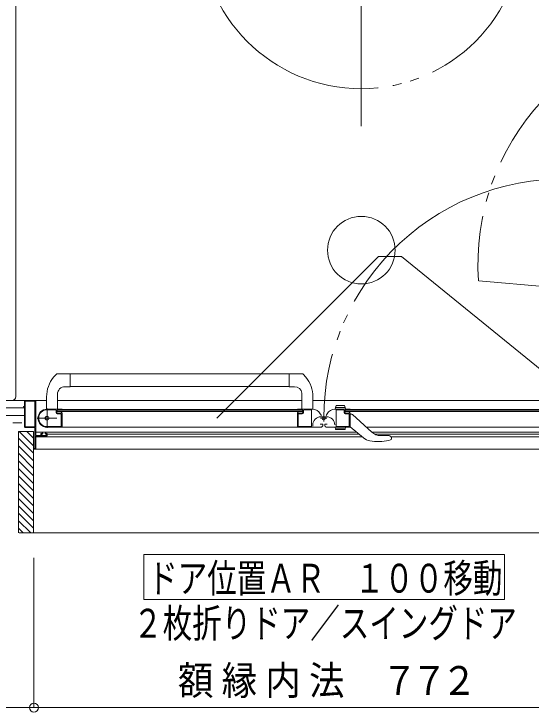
# Model space of a CAD drawing. Units: millimetres on the paper. Extents: x -305 to 305, y -152 to 152.
# Drawn here: x -204.06 to -169.64, y 16.82 to 63.3 of the extents above; entities that cross this region are included whole.
import ezdxf
from ezdxf.enums import TextEntityAlignment as Align

# ---------------------------------------------------------------- set-up
doc = ezdxf.new("R2010")
doc.units = ezdxf.units.MM
doc.linetypes.add('LONG_CHAIN', pattern=[21, 18, -1, 1, -1])
doc.linetypes.add('LONG_DOUBLE_CHAIN', pattern=[21.8, 18, -1, 0.6, -0.6, 0.6, -1])
doc.layers.add('0-0_0', color=7, linetype='Continuous', lineweight=9)
doc.layers.add('0-1_VIEW0001', color=7, linetype='Continuous', lineweight=9)
doc.styles.add('ＭＳ ゴシック', font='')
doc.styles.get('ＭＳ ゴシック').set_extended_font_data('MS Gothic')

# ---------------------------------------------------------------- blocks, each defined once
blk = doc.blocks.new('_ORIGIN')
at = {"layer": '0-0_0'}
blk.add_line((0, 0), (-1, 0), dxfattribs=at)
blk.add_circle((0, 0), 0.5, dxfattribs=at)

msp = doc.modelspace()

# ---------------------------------------------------------------- linework, layer by layer
at = {"layer": '0-1_VIEW0001'}
for p, q in [((-203.934, 102.324), (-203.934, 37.823)), ((-201.422, 39.112), (-201.238, 39.311)), ((-200.309, 39.338), (-201.169, 39.338)), ((-200.309, 39.338), (-184.874, 39.338)), ((-200.309, 38.483), (-200.309, 39.338)), ((-185.735, 38.483), (-185.735, 39.338)), ((-184.622, 39.113), (-184.805, 39.311)), ((-200.309, 38.483), (-200.664, 38.483)), ((-200.309, 38.488), (-185.735, 38.488)), ((-185.735, 38.483), (-185.38, 38.483)), ((-201.884, 37.816), (-201.887, 36.998)), ((-201.164, 37.983), (-201.164, 36.988)), ((-184.885, 38.052), (-184.885, 36.998)), ((-184.159, 37.816), (-184.157, 36.998)), ((-203.309, 37.573), (-244.434, 37.573)), ((-203.359, 37.523), (-203.359, 37.188)), ((-203.314, 37.513), (-203.314, 35.833)), ((-203.311, 37.573), (-201.885, 37.573)), ((-202.674, 37.528), (-203.299, 37.528)), ((-202.659, 35.833), (-202.659, 37.513)), ((-202.609, 35.253), (-202.609, 37.548)), ((-201.159, 37.573), (-184.885, 37.573)), ((-157.434, 37.573), (-184.159, 37.573)), ((-184.159, 37.573), (-163.559, 37.573)), ((-182.684, 36.988), (-182.632, 37.183)), ((-182.559, 37.238), (-182.108, 37.238)), ((-181.984, 36.988), (-182.036, 37.183)), ((-203.359, 37.073), (-243.434, 37.073)), ((-203.434, 37.163), (-203.434, 37.143)), ((-203.374, 37.173), (-203.424, 37.173)), ((-203.424, 37.133), (-203.374, 37.133)), ((-203.359, 37.118), (-203.359, 35.823)), ((-200.874, 36.988), (-201.859, 36.988)), ((-201.329, 36.943), (-201.859, 36.943)), ((-201.254, 36.753), (-201.254, 36.868)), ((-201.209, 36.773), (-201.209, 36.898)), ((-201.184, 36.823), (-201.184, 36.923)), ((-184.859, 36.923), (-201.184, 36.923)), ((-184.859, 36.823), (-201.184, 36.823)), ((-200.934, 36.723), (-201.159, 36.723)), ((-200.888, 36.763), (-200.894, 36.763)), ((-200.881, 36.925), (-200.867, 36.934)), ((-200.867, 36.752), (-200.881, 36.761)), ((-185.184, 36.973), (-200.859, 36.973)), ((-200.859, 36.947), (-200.859, 36.973)), ((-200.859, 35.798), (-200.859, 36.74)), ((-185.184, 36.973), (-185.184, 36.947)), ((-185.184, 35.788), (-185.184, 36.74)), ((-185.177, 36.934), (-185.163, 36.925)), ((-185.163, 36.761), (-185.177, 36.752)), ((-185.169, 36.988), (-184.183, 36.988)), ((-185.149, 36.763), (-185.155, 36.763)), ((-184.884, 36.723), (-185.109, 36.723)), ((-184.859, 36.923), (-184.859, 36.823)), ((-184.834, 36.898), (-184.834, 36.773)), ((-184.794, 36.868), (-184.794, 36.753)), ((-184.269, 36.943), (-184.719, 36.943)), ((-184.254, 35.848), (-184.254, 36.928)), ((-181.699, 36.988), (-182.686, 36.988)), ((-182.01, 37.088), (-182.657, 37.088)), ((-182.614, 35.848), (-182.614, 36.928)), ((-182.599, 36.943), (-182.149, 36.943)), ((-182.074, 36.868), (-182.074, 36.753)), ((-182.034, 36.898), (-182.034, 36.773)), ((-182.009, 36.923), (-165.684, 36.923)), ((-182.009, 36.923), (-182.009, 36.823)), ((-182.009, 36.823), (-165.684, 36.823)), ((-181.984, 36.723), (-181.759, 36.723)), ((-181.719, 36.763), (-181.713, 36.763)), ((-181.692, 36.934), (-181.706, 36.925)), ((-181.706, 36.761), (-181.692, 36.752)), ((-181.684, 36.973), (-166.009, 36.973)), ((-181.684, 36.973), (-181.684, 36.947)), ((-181.684, 36.74), (-181.684, 35.798)), ((-203.359, 36.573), (-243.434, 36.573)), ((-243.434, 36.573), (-203.359, 36.573)), ((-200.919, 36.678), (-201.179, 36.678)), ((-200.909, 35.848), (-200.909, 36.668)), ((-185.134, 36.663), (-185.134, 35.848)), ((-184.869, 36.678), (-185.119, 36.678)), ((-183.588, 36.558), (-183.663, 36.688)), ((-183.624, 36.482), (-183.244, 36.482)), ((-183.28, 36.558), (-183.205, 36.688)), ((-181.999, 36.678), (-181.749, 36.678)), ((-181.734, 36.663), (-181.734, 35.848)), ((-181.684, 36.663), (-181.593, 36.663)), ((-181.522, 36.634), (-180.234, 35.456)), ((-203.299, 35.818), (-202.674, 35.818)), ((-201.933, 35.838), (-200.919, 35.838)), ((-201.86, 35.788), (-185.184, 35.788)), ((-185.215, 35.788), (-183.645, 35.788)), ((-185.124, 35.838), (-184.264, 35.838)), ((-184.164, 35.862), (-184.164, 35.942)), ((-183.519, 35.993), (-183.669, 35.993)), ((-183.494, 35.938), (-183.494, 35.968)), ((-183.374, 35.938), (-183.374, 35.968)), ((-183.349, 35.993), (-183.199, 35.993)), ((-181.654, 35.788), (-183.224, 35.788)), ((-181.744, 35.838), (-182.604, 35.838)), ((-181.984, 35.788), (-182.017, 35.664)), ((-180.789, 35.075), (-181.684, 35.813)), ((-165.009, 35.788), (-180.598, 35.788)), ((-203.759, 28.748), (-203.759, 35.498)), ((-202.76, 35.498), (-203.759, 35.498)), ((-202.759, 34.548), (-203.709, 35.498)), ((-203.309, 35.773), (-202.674, 35.773)), ((-202.759, 35.048), (-203.209, 35.498)), ((-202.759, 28.748), (-202.759, 35.498)), ((-202.659, 35.758), (-202.659, 34.388)), ((-181.264, 35.467), (-202.609, 35.467)), ((-202.259, 35.338), (-202.259, 35.253)), ((-202.214, 35.253), (-202.214, 35.323)), ((-202.154, 35.388), (-202.209, 35.388)), ((-202.199, 35.338), (-202.154, 35.338)), ((-202.139, 35.353), (-202.139, 35.373)), ((-201.989, 35.373), (-201.989, 35.353)), ((-201.909, 35.388), (-201.974, 35.388)), ((-201.974, 35.338), (-201.929, 35.338)), ((-201.914, 35.323), (-201.914, 35.253)), ((-201.859, 35.238), (-201.859, 35.338)), ((-181.094, 35.327), (-201.859, 35.327)), ((-182.01, 35.688), (-182.657, 35.688)), ((-182.617, 35.638), (-182.051, 35.638)), ((-164.259, 35.467), (-180.246, 35.467)), ((-165.009, 35.327), (-180.049, 35.327)), ((-202.759, 34.048), (-203.759, 35.048)), ((-202.609, 34.338), (-202.609, 35.173)), ((-180.88, 35.15), (-202.609, 35.15)), ((-202.274, 35.238), (-202.594, 35.238)), ((-202.594, 35.188), (-201.909, 35.188)), ((-201.929, 35.238), (-202.199, 35.238)), ((-179.651, 35.229), (-179.131, 35.229)), ((-179.098, 34.895), (-178.982, 34.939)), ((-178.948, 34.967), (-178.982, 34.939)), ((-178.97, 35.168), (-178.968, 35.166)), ((-178.948, 34.967), (-178.947, 34.967)), ((-164.259, 35.15), (-178.934, 35.15)), ((-178.934, 35.091), (-178.934, 35.009)), ((-202.759, 33.548), (-203.759, 34.548)), ((-202.759, 33.048), (-203.759, 34.048)), ((-202.674, 34.373), (-202.744, 34.373)), ((-202.744, 34.323), (-202.624, 34.323)), ((-164.259, 34.323), (-202.609, 34.323)), ((-202.759, 32.548), (-203.759, 33.548)), ((-202.759, 32.048), (-203.759, 33.048)), ((-202.759, 31.548), (-203.759, 32.548)), ((-202.759, 31.048), (-203.759, 32.048)), ((-202.759, 30.548), (-203.759, 31.548)), ((-202.759, 30.048), (-203.759, 31.048)), ((-202.759, 29.553), (-203.759, 30.553)), ((-202.759, 29.058), (-203.759, 30.058)), ((-202.944, 28.748), (-203.759, 29.563)), ((-203.439, 28.748), (-203.759, 29.068)), ((-203.708, 28.748), (-163.109, 28.748)), ((-202.734, 27.084), (-202.734, 17.125)), ((-202.734, 27.084), (-202.734, 17.125)), ((-195.409, 24.318), (-195.409, 27.318)), ((-195.409, 27.318), (-171.409, 27.318)), ((-171.409, 24.318), (-171.409, 27.318)), ((-195.409, 24.318), (-171.409, 24.318)), ((-242.834, 17.125), (-203.334, 17.125)), ((-202.134, 17.125), (-164.734, 17.125))]:
    msp.add_line(p, q, dxfattribs=at)
at = {"layer": '0-1_VIEW0001', "linetype": 'LONG_CHAIN'}
for p, q in [((-180.934, 55.823), (-180.934, 84.323)), ((-180.934, 55.823), (-180.934, 84.323)), ((-201.859, 37.038), (-201.859, 35.738)), ((-201.209, 36.388), (-202.509, 36.388)), ((-183.647, 36.388), (-183.222, 36.388)), ((-183.434, 36.176), (-183.434, 36.567))]:
    msp.add_line(p, q, dxfattribs=at)
at = {"layer": '0-1_VIEW0001', "linetype": 'LONG_DOUBLE_CHAIN'}
for p, q in [((-190.556, 36.388), (-179.796, 47.148)), ((-179.796, 47.148), (-178.27, 47.148)), ((-165.009, 36.388), (-178.27, 47.148)), ((-173.114, 45.536), (-157.249, 44.148))]:
    msp.add_line(p, q, dxfattribs=at)
msp.add_lwpolyline([(-244.934, 104.073), (-244.934, 36.073), (-203.359, 36.073)], dxfattribs=at)
at = {"layer": '0-1_VIEW0001'}
for points in [[(-181.984, 35.788), (-182.684, 35.788), (-182.65, 35.664)], [(-179.07, 35.221), (-179.074, 35.222), (-179.078, 35.223), (-179.082, 35.224), (-179.087, 35.225), (-179.091, 35.226), (-179.095, 35.226), (-179.1, 35.227), (-179.104, 35.227), (-179.108, 35.228), (-179.113, 35.228), (-179.115, 35.229), (-179.117, 35.229), (-179.119, 35.229), (-179.121, 35.229), (-179.123, 35.229), (-179.126, 35.229), (-179.128, 35.229), (-179.13, 35.229), (-179.132, 35.229), (-179.134, 35.229)], [(-178.97, 35.168), (-178.971, 35.169), (-178.972, 35.17), (-178.973, 35.17), (-178.974, 35.171), (-178.975, 35.172), (-178.977, 35.173), (-178.978, 35.175), (-178.979, 35.176), (-178.981, 35.177), (-178.982, 35.178), (-178.984, 35.179), (-178.985, 35.18), (-178.986, 35.181), (-178.988, 35.182), (-178.989, 35.183), (-178.991, 35.184), (-178.992, 35.185), (-178.994, 35.186), (-178.996, 35.187), (-178.999, 35.189), (-179.002, 35.191), (-179.005, 35.193), (-179.008, 35.195), (-179.012, 35.197), (-179.015, 35.199), (-179.019, 35.201), (-179.023, 35.203), (-179.026, 35.205), (-179.03, 35.207), (-179.034, 35.208), (-179.038, 35.21), (-179.041, 35.212), (-179.045, 35.213), (-179.049, 35.214), (-179.053, 35.216), (-179.057, 35.217), (-179.061, 35.219), (-179.066, 35.22), (-179.07, 35.221)], [(-178.934, 35.009), (-178.934, 35.007), (-178.935, 35.005), (-178.935, 35.003), (-178.935, 35), (-178.936, 34.998), (-178.936, 34.996), (-178.936, 34.994), (-178.937, 34.991), (-178.937, 34.989), (-178.938, 34.987), (-178.938, 34.985), (-178.939, 34.983), (-178.94, 34.98), (-178.94, 34.978), (-178.941, 34.976), (-178.942, 34.974), (-178.943, 34.972), (-178.945, 34.97), (-178.946, 34.968), (-178.947, 34.967)]]:
    msp.add_lwpolyline(points, dxfattribs=at)
at = {"layer": '0-1_VIEW0001', "linetype": 'LONG_DOUBLE_CHAIN'}
msp.add_circle((-180.934, 47.573), 2.25, dxfattribs=at)
at = {"layer": '0-1_VIEW0001'}
for centre, radius in [((-201.859, 36.388), 0.125), ((-183.434, 36.388), 0.113)]:
    msp.add_circle(centre, radius, dxfattribs=at)
at = {"layer": '0-1_VIEW0001', "linetype": 'LONG_DOUBLE_CHAIN'}
for centre, radius, start, end in [((-180.934, 69.073), 10.75, 180, 0), ((-180.934, 69.073), 10.75, 180, 0), ((-157.249, 46.648), 15.925, 90, 183.9973), ((-167.509, 36.388), 15.925, 86.0027, 180)]:
    msp.add_arc(centre, radius, start, end, dxfattribs=at)
at = {"layer": '0-1_VIEW0001'}
for centre, radius, start, end in [((-199.814, 37.808), 2.07, 140.9758, 179.8), ((-201.169, 39.238), 0.1, 90, 133.4724), ((-184.874, 39.238), 0.1, 46.5276, 90), ((-186.229, 37.808), 2.07, 0.2, 39.0581), ((-200.664, 37.983), 0.5, 90, 180), ((-185.38, 37.983), 0.5, 7.9556, 90), ((-204.184, 37.823), 0.25, 270, 0), ((-203.374, 37.188), 0.015, 270, 0), ((-203.309, 37.523), 0.05, 90, 180), ((-203.299, 37.513), 0.015, 90, 180), ((-202.674, 37.513), 0.015, 0, 90), ((-202.634, 37.548), 0.025, 0, 90), ((-182.559, 37.163), 0.075, 90, 165), ((-182.108, 37.163), 0.075, 15, 90), ((-203.424, 37.163), 0.01, 90, 180), ((-203.424, 37.143), 0.01, 180, 270), ((-203.374, 37.118), 0.015, 0, 90), ((-201.859, 36.388), 0.6, 90, 270), ((-201.859, 36.388), 0.555, 90, 262.2329), ((-201.329, 36.868), 0.075, 0, 90), ((-201.179, 36.753), 0.075, 180, 270), ((-201.184, 36.898), 0.025, 90, 180), ((-201.159, 36.773), 0.05, 180, 270), ((-200.934, 36.748), 0.025, 270, 0), ((-200.894, 36.748), 0.015, 90, 180), ((-200.888, 36.938), 0.015, 270, 300.9638), ((-200.888, 36.748), 0.015, 59.0362, 90), ((-200.874, 36.973), 0.015, 0, 90), ((-200.874, 36.947), 0.015, 300.9638, 0), ((-200.874, 36.74), 0.015, 0, 59.0362), ((-185.169, 36.973), 0.015, 90, 180), ((-185.169, 36.947), 0.015, 180, 239.0362), ((-185.169, 36.74), 0.015, 120.9638, 180), ((-185.155, 36.938), 0.015, 239.0362, 270), ((-185.155, 36.748), 0.015, 90, 120.9638), ((-185.149, 36.748), 0.015, 0, 90), ((-185.109, 36.748), 0.025, 180, 270), ((-184.884, 36.773), 0.05, 270, 0), ((-184.869, 36.753), 0.075, 270, 0), ((-184.859, 36.898), 0.025, 0, 90), ((-184.719, 36.868), 0.075, 90, 180), ((-184.269, 36.928), 0.015, 0, 90), ((-184.183, 36.388), 0.6, 30, 90), ((-182.686, 36.388), 0.6, 90, 150), ((-182.599, 36.928), 0.015, 90, 180), ((-182.149, 36.868), 0.075, 0, 90), ((-181.999, 36.753), 0.075, 180, 270), ((-182.009, 36.898), 0.025, 90, 180), ((-181.984, 36.773), 0.05, 180, 270), ((-181.759, 36.748), 0.025, 270, 0), ((-181.719, 36.748), 0.015, 90, 180), ((-181.713, 36.938), 0.015, 270, 300.9638), ((-181.713, 36.748), 0.015, 59.0362, 90), ((-181.699, 36.973), 0.015, 0, 90), ((-181.699, 36.947), 0.015, 300.9638, 0), ((-181.699, 36.74), 0.015, 0, 59.0362), ((-200.919, 36.668), 0.01, 0, 90), ((-185.119, 36.663), 0.015, 90, 180), ((-183.624, 35.942), 0.54, 90, 180), ((-183.244, 35.942), 0.54, 0, 90), ((-181.749, 36.663), 0.015, 0, 90), ((-181.593, 36.563), 0.1, 47.5638, 90), ((-203.309, 35.823), 0.05, 180, 270), ((-203.299, 35.833), 0.015, 180, 270), ((-202.674, 35.833), 0.015, 270, 0), ((-201.933, 35.848), 0.01, 262.2329, 270), ((-200.919, 35.848), 0.01, 270, 0), ((-200.869, 35.798), 0.01, 270, 0), ((-185.174, 35.798), 0.01, 180, 270), ((-185.124, 35.848), 0.01, 180, 270), ((-184.264, 35.848), 0.01, 270, 0), ((-183.644, 35.938), 0.15, 270, 0), ((-183.519, 35.968), 0.025, 0, 90), ((-183.349, 35.968), 0.025, 90, 180), ((-183.224, 35.938), 0.15, 180, 270), ((-182.604, 35.848), 0.01, 180, 270), ((-181.744, 35.848), 0.01, 270, 0), ((-181.694, 35.798), 0.01, 270, 0), ((-202.674, 35.758), 0.015, 0, 90), ((-202.209, 35.338), 0.05, 90, 180), ((-202.199, 35.323), 0.015, 90, 180), ((-202.154, 35.373), 0.015, 0, 90), ((-202.154, 35.353), 0.015, 270, 0), ((-201.974, 35.373), 0.015, 90, 180), ((-201.974, 35.353), 0.015, 180, 270), ((-201.929, 35.323), 0.015, 0, 90), ((-201.909, 35.338), 0.05, 0, 90), ((-182.617, 35.673), 0.035, 195, 270), ((-182.051, 35.673), 0.035, 270, 345), ((-179.651, 36.094), 0.865, 227.5638, 270), ((-202.594, 35.253), 0.015, 180, 270), ((-202.594, 35.173), 0.015, 90, 180), ((-202.274, 35.253), 0.015, 270, 0), ((-202.199, 35.253), 0.015, 180, 270), ((-201.929, 35.253), 0.015, 270, 0), ((-201.909, 35.238), 0.05, 270, 0), ((-180.216, 35.769), 0.9, 230.5, 260.7116), ((-179.769, 38.503), 3.67, 260.7116, 280.5453), ((-179.034, 35.091), 0.1, 0, 48.1897), ((-202.744, 34.358), 0.015, 90, 180), ((-202.744, 34.338), 0.015, 180, 270), ((-202.674, 34.388), 0.015, 270, 0), ((-202.624, 34.338), 0.015, 270, 0)]:
    msp.add_arc(centre, radius, start, end, dxfattribs=at)

# ---------------------------------------------------------------- block references
at = {"layer": '0-1_VIEW0001', "xscale": 0.6, "yscale": 0.6}
msp.add_blockref('_ORIGIN', (-202.734, 17.125), dxfattribs=at)
at = {"layer": '0-1_VIEW0001', "xscale": 0.6, "yscale": 0.6, "rotation": 180}
msp.add_blockref('_ORIGIN', (-202.734, 17.125), dxfattribs=at)

# ---------------------------------------------------------------- texts
at = {"layer": '0-1_VIEW0001', "style": 'ＭＳ ゴシック'}
for s, width, p in [('ドア位置ＡＲ\u3000１００移動', 0.75, (-195.123, 24.198)), ('２枚折りドア／スイングドア', 0.75, (-196.123, 21.201)), ('額', 0.9, (-193.14, 17.391)), ('縁', 0.9, (-190.232, 17.391)), ('内', 0.9, (-187.324, 17.391)), ('法', 0.9, (-184.416, 17.391)), ('７', 0.9, (-179.576, 17.391)), ('７', 0.9, (-177.588, 17.391)), ('２', 0.9, (-175.6, 17.391))]:
    msp.add_text(s, height=1.921, dxfattribs=dict(at, width=width)).set_placement(p, align=Align.BOTTOM_LEFT)

doc.saveas('drawing.dxf')
